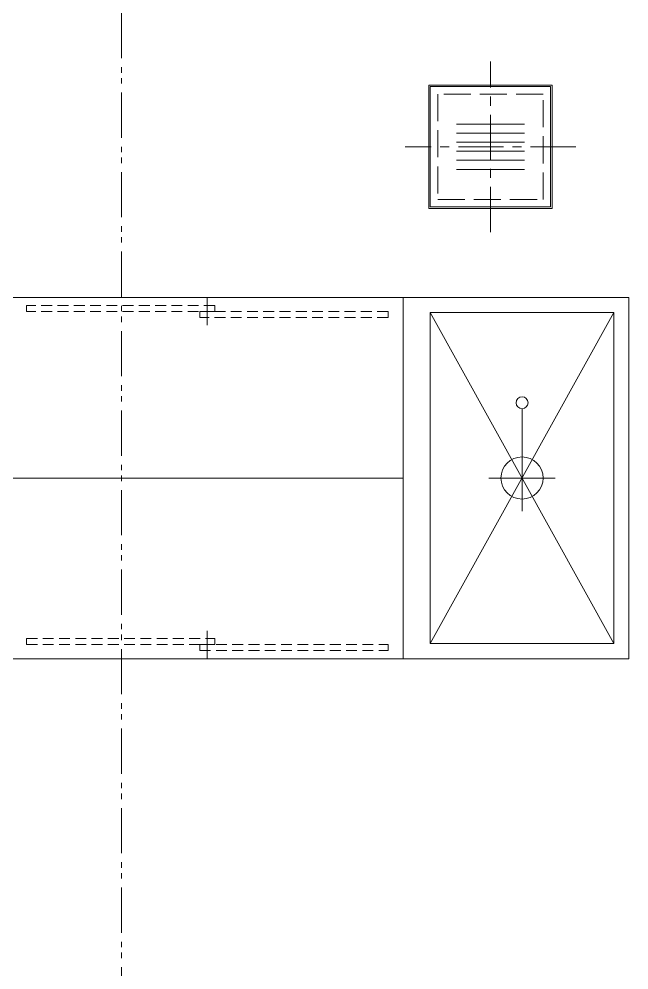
# Model space of a CAD drawing. Units: millimetres at full size. Extents: x -12803 to 120774, y -9413 to 101127.
# Drawn here: x 96934 to 98959, y 14643 to 17801 of the extents above; entities that cross this region are included whole.
import ezdxf

# ---------------------------------------------------------------- set-up
doc = ezdxf.new("R2010")
doc.units = ezdxf.units.MM
doc.header["$LTSCALE"] = 30
for name, pattern in [('CHAIN1', [8, 5, -1, 1, -1]), ('CHAIN2', [12, 9, -1, 1, -1]), ('DASHED1', [1.8, 1.2, -0.6]), ('DASHED3', [4, 3, -1]), ('DOUBLE_CHAIN1', [8.8, 5, -1, 0.6, -0.6, 0.6, -1])]:
    doc.linetypes.add(name, pattern=pattern)
doc.layers.add('0-0_NoName', color=7, linetype='Continuous')
for name, color, linetype, lineweight in [('0-4_AIHO33-厨房機器隠れ線', 7, 'DASHED1', 15), ('0-5_AIHO47-厨房機器アウトライン', 7, 'Continuous', 15), ('0-6_AIHO30-厨房機器LL', 7, 'Continuous', 15), ('2-0_通芯', 7, 'DOUBLE_CHAIN1', 15), ('2-B_金物', 7, 'Continuous', 15), ('3-3_AIHO30-厨房機器', 7, 'Continuous', 15), ('3-4_AIHO31-厨房機器中心線', 7, 'CHAIN2', 15), ('3-5_AIHO57-排水立上げ', 7, 'Continuous', 15), ('3-6_AIHO56-排水接続', 7, 'Continuous', 15)]:
    doc.layers.add(name, color=color, linetype=linetype, lineweight=lineweight)

# ---------------------------------------------------------------- blocks, each defined once
blk = doc.blocks.new('グループ部品-732')
at = {"layer": '0-4_AIHO33-厨房機器隠れ線'}
for p, q in [((97584.36, 16848.91), (96959.36, 16848.91)), ((96959.36, 16848.91), (96959.36, 16828.91)), ((97584.36, 16848.91), (97584.36, 16828.91)), ((97584.36, 16828.91), (96959.36, 16828.91)), ((98159.36, 16828.91), (97534.36, 16828.91)), ((97534.36, 16828.91), (97534.36, 16808.91)), ((98159.36, 16808.91), (97534.36, 16808.91)), ((98159.36, 16808.91), (98159.36, 16828.91)), ((96959.36, 15743.91), (97584.36, 15743.91)), ((96959.36, 15743.91), (96959.36, 15723.91)), ((97584.36, 15723.91), (97584.36, 15743.91)), ((96959.36, 15723.91), (97584.36, 15723.91)), ((97534.36, 15723.91), (98159.36, 15723.91)), ((97534.36, 15703.91), (97534.36, 15723.91)), ((97534.36, 15703.91), (98159.36, 15703.91)), ((98159.36, 15703.91), (98159.36, 15723.91))]:
    blk.add_line(p, q, dxfattribs=at)
at = {"layer": '0-5_AIHO47-厨房機器アウトライン'}
for points in [[(98209.36, 16876.41), (96909.36, 16876.41), (96909.36, 16276.41), (98209.36, 16276.41)], [(96909.36, 15676.41), (98209.36, 15676.41), (98209.36, 16276.41), (96909.36, 16276.41)]]:
    blk.add_lwpolyline(points, close=True, dxfattribs=at)
at = {"layer": '0-6_AIHO30-厨房機器LL'}
for p, q in [((98299.36, 16826.41), (98909.36, 15726.41)), ((98299.36, 15726.41), (98909.36, 16826.41))]:
    blk.add_line(p, q, dxfattribs=at)
blk.add_lwpolyline([(98909.36, 16826.41), (98299.36, 16826.41), (98299.36, 15726.41), (98909.36, 15726.41)], close=True, dxfattribs=at)
at = {"layer": '2-B_金物', "linetype": 'CHAIN1'}
for p, q in [((98499.36, 17092.91), (98499.36, 17659.91)), ((98782.86, 17376.41), (98215.85, 17376.41))]:
    blk.add_line(p, q, dxfattribs=at)
at = {"layer": '2-B_金物'}
for p, q in [((98704.36, 17581.41), (98294.36, 17581.41)), ((98294.36, 17581.41), (98294.36, 17171.41)), ((98699.36, 17576.41), (98299.36, 17576.41)), ((98299.36, 17576.41), (98299.36, 17176.41)), ((98699.36, 17176.41), (98699.36, 17576.41)), ((98612.47, 17451.41), (98386.25, 17451.41)), ((98612.47, 17421.41), (98386.25, 17421.41)), ((98612.47, 17391.41), (98386.25, 17391.41)), ((98612.47, 17361.41), (98386.25, 17361.41)), ((98612.47, 17331.41), (98386.25, 17331.41)), ((98612.47, 17301.41), (98386.25, 17301.41)), ((98299.36, 17176.41), (98699.36, 17176.41))]:
    blk.add_line(p, q, dxfattribs=at)
at = {"layer": '2-B_金物', "linetype": 'DASHED3'}
for p, q in [((98674.36, 17551.41), (98324.36, 17551.41)), ((98324.36, 17551.41), (98324.36, 17201.41)), ((98674.36, 17201.41), (98674.36, 17551.41)), ((98324.36, 17201.41), (98674.36, 17201.41))]:
    blk.add_line(p, q, dxfattribs=at)
at = {"layer": '2-B_金物'}
blk.add_lwpolyline([(98294.36, 17171.41), (98704.36, 17171.41), (98704.36, 17581.41)], dxfattribs=at)
at = {"layer": '3-3_AIHO30-厨房機器'}
for points in [[(98209.36, 16876.41), (96909.36, 16876.41), (96909.36, 16276.41), (98209.36, 16276.41)], [(98959.36, 15676.41), (98959.36, 16876.41), (98209.36, 16876.41), (98209.36, 15676.41)], [(96909.36, 15676.41), (98209.36, 15676.41), (98209.36, 16276.41), (96909.36, 16276.41)]]:
    blk.add_lwpolyline(points, close=True, dxfattribs=at)
at = {"layer": '3-4_AIHO31-厨房機器中心線'}
for p, q in [((97559.36, 16876.41), (97559.36, 16783.91)), ((97559.36, 15676.41), (97559.36, 15768.91))]:
    blk.add_line(p, q, dxfattribs=at)
at = {"layer": '3-5_AIHO57-排水立上げ'}
blk.add_line((98604.36, 16346.41), (98604.36, 16506.41), dxfattribs=at)
blk.add_circle((98604.36, 16526.41), 20, dxfattribs=at)
at = {"layer": '3-6_AIHO56-排水接続'}
for p, q in [((98604.36, 16166.41), (98604.36, 16386.41)), ((98494.36, 16276.41), (98714.36, 16276.41))]:
    blk.add_line(p, q, dxfattribs=at)
blk.add_circle((98604.36, 16276.41), 70, dxfattribs=at)
blk = doc.blocks.new('グループ部品-763')
at = {"layer": '0-4_AIHO33-厨房機器隠れ線'}
for p, q in [((97584.36, 16848.91), (96959.36, 16848.91)), ((96959.36, 16848.91), (96959.36, 16828.91)), ((97584.36, 16848.91), (97584.36, 16828.91)), ((97584.36, 16828.91), (96959.36, 16828.91)), ((98159.36, 16828.91), (97534.36, 16828.91)), ((97534.36, 16828.91), (97534.36, 16808.91)), ((98159.36, 16808.91), (97534.36, 16808.91)), ((98159.36, 16808.91), (98159.36, 16828.91)), ((96959.36, 15743.91), (97584.36, 15743.91)), ((96959.36, 15743.91), (96959.36, 15723.91)), ((97584.36, 15723.91), (97584.36, 15743.91)), ((96959.36, 15723.91), (97584.36, 15723.91)), ((97534.36, 15723.91), (98159.36, 15723.91)), ((97534.36, 15703.91), (97534.36, 15723.91)), ((97534.36, 15703.91), (98159.36, 15703.91)), ((98159.36, 15703.91), (98159.36, 15723.91))]:
    blk.add_line(p, q, dxfattribs=at)
at = {"layer": '0-5_AIHO47-厨房機器アウトライン'}
for points in [[(98209.36, 16876.41), (96909.36, 16876.41), (96909.36, 16276.41), (98209.36, 16276.41)], [(96909.36, 15676.41), (98209.36, 15676.41), (98209.36, 16276.41), (96909.36, 16276.41)]]:
    blk.add_lwpolyline(points, close=True, dxfattribs=at)
at = {"layer": '0-6_AIHO30-厨房機器LL'}
for p, q in [((98299.36, 16826.41), (98909.36, 15726.41)), ((98299.36, 15726.41), (98909.36, 16826.41))]:
    blk.add_line(p, q, dxfattribs=at)
blk.add_lwpolyline([(98909.36, 16826.41), (98299.36, 16826.41), (98299.36, 15726.41), (98909.36, 15726.41)], close=True, dxfattribs=at)
at = {"layer": '3-3_AIHO30-厨房機器'}
for points in [[(98209.36, 16876.41), (96909.36, 16876.41), (96909.36, 16276.41), (98209.36, 16276.41)], [(98959.36, 15676.41), (98959.36, 16876.41), (98209.36, 16876.41), (98209.36, 15676.41)], [(96909.36, 15676.41), (98209.36, 15676.41), (98209.36, 16276.41), (96909.36, 16276.41)]]:
    blk.add_lwpolyline(points, close=True, dxfattribs=at)
at = {"layer": '3-4_AIHO31-厨房機器中心線'}
for p, q in [((97559.36, 16876.41), (97559.36, 16783.91)), ((97559.36, 15676.41), (97559.36, 15768.91))]:
    blk.add_line(p, q, dxfattribs=at)
at = {"layer": '3-5_AIHO57-排水立上げ'}
blk.add_line((98604.36, 16346.41), (98604.36, 16506.41), dxfattribs=at)
blk.add_circle((98604.36, 16526.41), 20, dxfattribs=at)
at = {"layer": '3-6_AIHO56-排水接続'}
for p, q in [((98604.36, 16166.41), (98604.36, 16386.41)), ((98494.36, 16276.41), (98714.36, 16276.41))]:
    blk.add_line(p, q, dxfattribs=at)
blk.add_circle((98604.36, 16276.41), 70, dxfattribs=at)

msp = doc.modelspace()

# ---------------------------------------------------------------- linework, layer by layer
at = {"layer": '2-0_通芯'}
msp.add_line((97274.36, 24156.41), (97274.36, 5670.44), dxfattribs=at)

# ---------------------------------------------------------------- block references
at = {"layer": '0-0_NoName'}
for name in ['グループ部品-732', 'グループ部品-763']:
    msp.add_blockref(name, (0, 0), dxfattribs=at)

doc.saveas('drawing.dxf')
